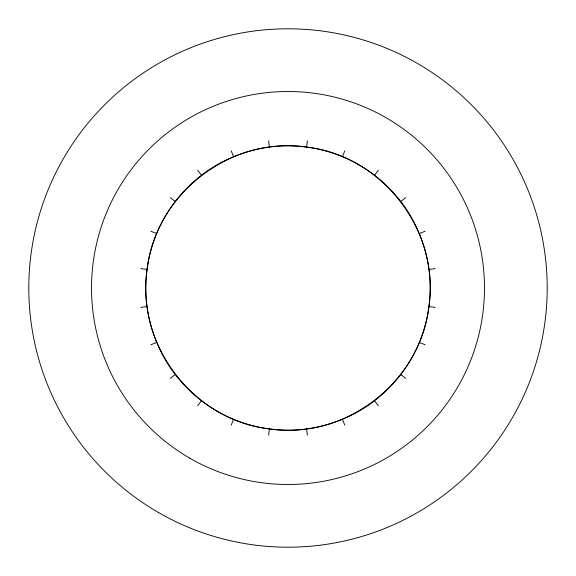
<?xml version="1.0" encoding="UTF-8"?>
<svg xmlns="http://www.w3.org/2000/svg" width="576" height="576" viewBox="0 0 576 576"><rect width="100%" height="100%" fill="white"/><g stroke="black" fill="none" stroke-linecap="round" stroke-linejoin="round"><path stroke-width="0.86" d="M147.074 269.446C135.785 344.923 193.622 420.3 269.446 428.926C344.923 440.215 420.3 382.378 428.926 306.554C440.215 231.077 382.378 155.7 306.554 147.074C231.077 135.785 155.7 193.622 147.074 269.446L140.81 268.625M268.625 435.19L269.446 428.926M306.554 147.074L307.375 140.81M231.185 425.16L233.604 419.321M342.396 156.679L344.815 150.84M197.626 405.785L201.47 400.766M374.53 175.234L378.374 170.215M170.215 378.374L175.234 374.53M400.766 201.47L405.785 197.626M150.84 344.815L156.679 342.396M419.321 233.604L425.16 231.185M140.81 307.375L147.074 306.554M428.926 269.446L435.19 268.625M428.926 306.554L435.19 307.375M150.84 231.185L156.679 233.604M419.321 342.396L425.16 344.815M170.215 197.626L175.234 201.47M400.766 374.53L405.785 378.374M197.626 170.215L201.47 175.234M374.53 400.766L378.374 405.785M231.185 150.84L233.604 156.679M342.396 419.321L344.815 425.16M268.625 140.81L269.446 147.074M306.554 428.926L307.375 435.19M189.756 458.165A196.488 196.488 0 0 0 484.488 288A196.488 196.488 0 0 0 189.756 117.835A196.488 196.488 0 0 0 189.756 458.165M158.4 512.474A259.2 259.2 0 0 0 547.2 288A259.2 259.2 0 0 0 158.4 63.526A259.2 259.2 0 0 0 158.4 512.474M216.929 411.098A142.142 142.142 0 0 0 430.142 288A142.142 142.142 0 0 0 216.929 164.902A142.142 142.142 0 0 0 216.929 411.098"/></g></svg>
